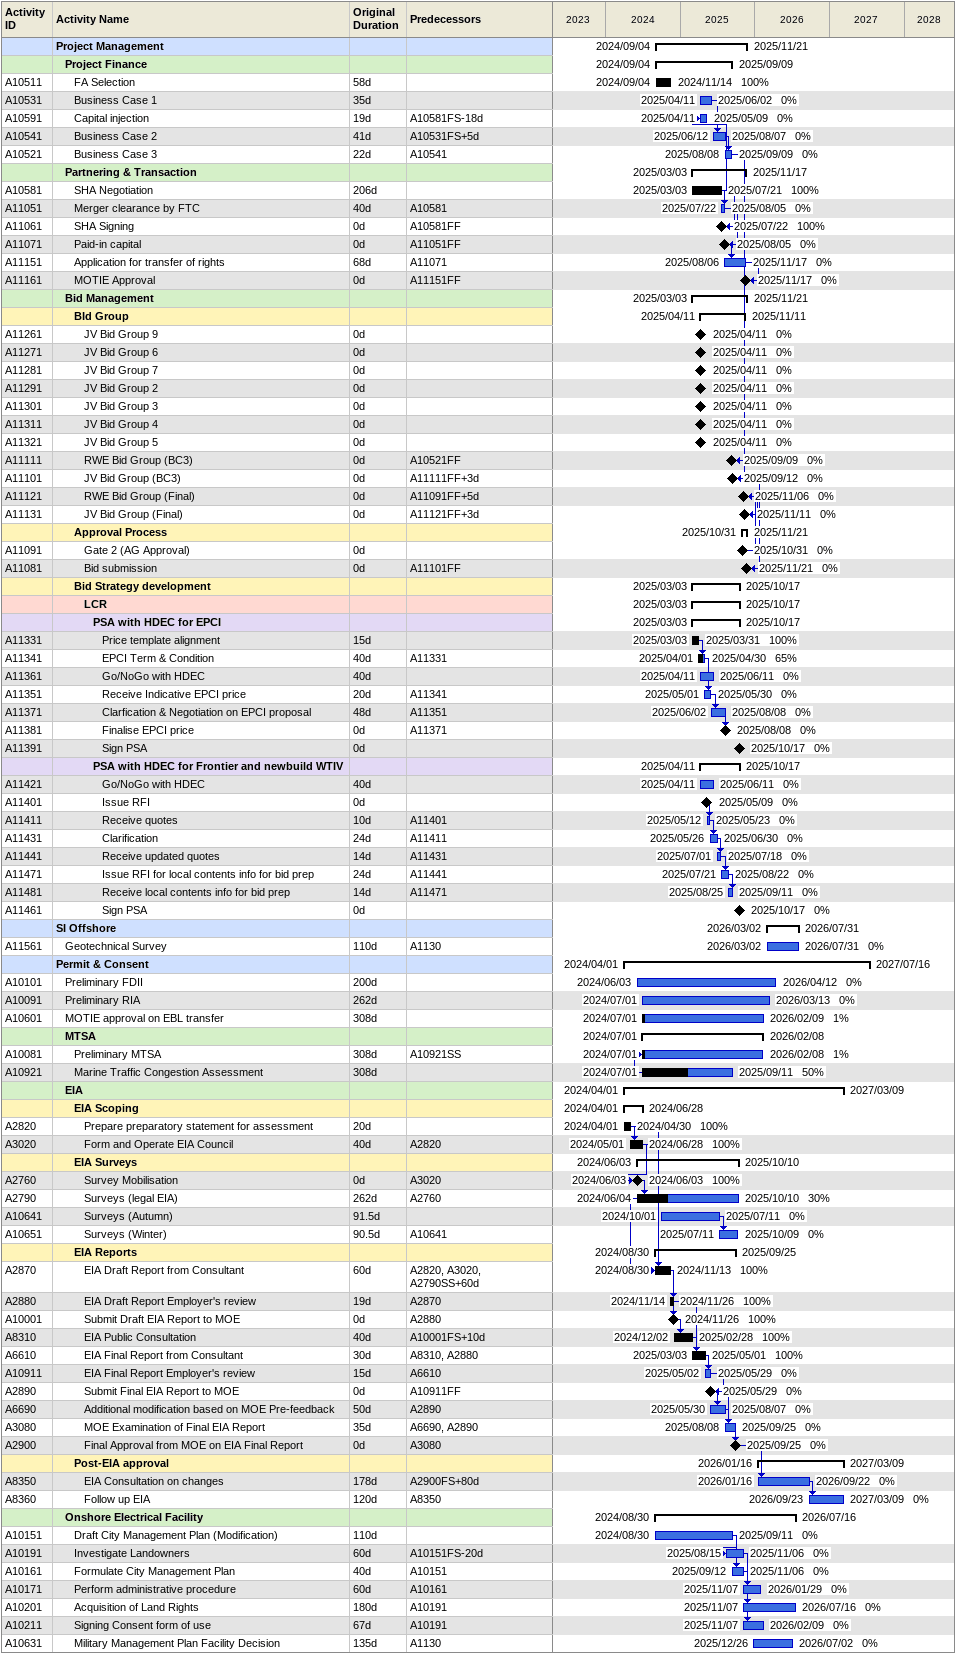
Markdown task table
| ID | Level | Task | Original duration | Start | Finish | Predecessors | % complete |
|---|---|---|---|---|---|---|---|
|  | 1 | **Project Management** |  | 2024-09-04 | 2025-11-21 |  |  |
|  | 2 | **Project Finance** |  | 2024-09-04 | 2025-09-09 |  |  |
| A10511 | 3 | FA Selection | 58d | 2024-09-04 | 2024-11-14 |  | 100 |
| A10531 | 3 | Business Case 1 | 35d | 2025-04-11 | 2025-06-02 |  | 0 |
| A10591 | 3 | Capital injection | 19d | 2025-04-11 | 2025-05-09 | A10581FS-18d | 0 |
| A10541 | 3 | Business Case 2 | 41d | 2025-06-12 | 2025-08-07 | A10531FS+5d | 0 |
| A10521 | 3 | Business Case 3 | 22d | 2025-08-08 | 2025-09-09 | A10541 | 0 |
|  | 2 | **Partnering & Transaction** |  | 2025-03-03 | 2025-11-17 |  |  |
| A10581 | 3 | SHA Negotiation | 206d | 2025-03-03 | 2025-07-21 |  | 100 |
| A11051 | 3 | Merger clearance by FTC | 40d | 2025-07-22 | 2025-08-05 | A10581 | 0 |
| A11061 | 3 | SHA Signing | 0d | 2025-07-22 | 2025-07-22 | A10581FF | 100 |
| A11071 | 3 | Paid-in capital | 0d | 2025-08-05 | 2025-08-05 | A11051FF | 0 |
| A11151 | 3 | Application for transfer of rights | 68d | 2025-08-06 | 2025-11-17 | A11071 | 0 |
| A11161 | 3 | MOTIE Approval | 0d | 2025-11-17 | 2025-11-17 | A11151FF | 0 |
|  | 2 | **Bid Management** |  | 2025-03-03 | 2025-11-21 |  |  |
|  | 3 | **BId Group** |  | 2025-04-11 | 2025-11-11 |  |  |
| A11261 | 4 | JV Bid Group 9 | 0d | 2025-04-11 | 2025-04-11 |  | 0 |
| A11271 | 4 | JV Bid Group 6 | 0d | 2025-04-11 | 2025-04-11 |  | 0 |
| A11281 | 4 | JV Bid Group 7 | 0d | 2025-04-11 | 2025-04-11 |  | 0 |
| A11291 | 4 | JV Bid Group 2 | 0d | 2025-04-11 | 2025-04-11 |  | 0 |
| A11301 | 4 | JV Bid Group 3 | 0d | 2025-04-11 | 2025-04-11 |  | 0 |
| A11311 | 4 | JV Bid Group 4 | 0d | 2025-04-11 | 2025-04-11 |  | 0 |
| A11321 | 4 | JV Bid Group 5 | 0d | 2025-04-11 | 2025-04-11 |  | 0 |
| A11111 | 4 | RWE Bid Group (BC3) | 0d | 2025-09-09 | 2025-09-09 | A10521FF | 0 |
| A11101 | 4 | JV Bid Group (BC3) | 0d | 2025-09-12 | 2025-09-12 | A11111FF+3d | 0 |
| A11121 | 4 | RWE Bid Group (Final) | 0d | 2025-11-06 | 2025-11-06 | A11091FF+5d | 0 |
| A11131 | 4 | JV Bid Group (Final) | 0d | 2025-11-11 | 2025-11-11 | A11121FF+3d | 0 |
|  | 3 | **Approval Process** |  | 2025-10-31 | 2025-11-21 |  |  |
| A11091 | 4 | Gate 2 (AG Approval) | 0d | 2025-10-31 | 2025-10-31 |  | 0 |
| A11081 | 4 | Bid submission | 0d | 2025-11-21 | 2025-11-21 | A11101FF | 0 |
|  | 3 | **Bid Strategy development** |  | 2025-03-03 | 2025-10-17 |  |  |
|  | 4 | **LCR** |  | 2025-03-03 | 2025-10-17 |  |  |
|  | 5 | **PSA with HDEC for EPCI** |  | 2025-03-03 | 2025-10-17 |  |  |
| A11331 | 6 | Price template alignment | 15d | 2025-03-03 | 2025-03-31 |  | 100 |
| A11341 | 6 | EPCI Term & Condition | 40d | 2025-04-01 | 2025-04-30 | A11331 | 65 |
| A11361 | 6 | Go/NoGo with HDEC | 40d | 2025-04-11 | 2025-06-11 |  | 0 |
| A11351 | 6 | Receive Indicative EPCI price | 20d | 2025-05-01 | 2025-05-30 | A11341 | 0 |
| A11371 | 6 | Clarfication & Negotiation on EPCI proposal | 48d | 2025-06-02 | 2025-08-08 | A11351 | 0 |
| A11381 | 6 | Finalise EPCI price | 0d | 2025-08-08 | 2025-08-08 | A11371 | 0 |
| A11391 | 6 | Sign PSA | 0d | 2025-10-17 | 2025-10-17 |  | 0 |
|  | 5 | **PSA with HDEC for Frontier and newbuild WTIV** |  | 2025-04-11 | 2025-10-17 |  |  |
| A11421 | 6 | Go/NoGo with HDEC | 40d | 2025-04-11 | 2025-06-11 |  | 0 |
| A11401 | 6 | Issue RFI | 0d | 2025-05-09 | 2025-05-09 |  | 0 |
| A11411 | 6 | Receive quotes | 10d | 2025-05-12 | 2025-05-23 | A11401 | 0 |
| A11431 | 6 | Clarification | 24d | 2025-05-26 | 2025-06-30 | A11411 | 0 |
| A11441 | 6 | Receive updated quotes | 14d | 2025-07-01 | 2025-07-18 | A11431 | 0 |
| A11471 | 6 | Issue RFI for local contents info for bid prep | 24d | 2025-07-21 | 2025-08-22 | A11441 | 0 |
| A11481 | 6 | Receive local contents info for bid prep | 14d | 2025-08-25 | 2025-09-11 | A11471 | 0 |
| A11461 | 6 | Sign PSA | 0d | 2025-10-17 | 2025-10-17 |  | 0 |
|  | 1 | **SI Offshore** |  | 2026-03-02 | 2026-07-31 |  |  |
| A11561 | 2 | Geotechnical Survey | 110d | 2026-03-02 | 2026-07-31 | A1130 | 0 |
|  | 1 | **Permit & Consent** |  | 2024-04-01 | 2027-07-16 |  |  |
| A10101 | 2 | Preliminary FDII | 200d | 2024-06-03 | 2026-04-12 |  | 0 |
| A10091 | 2 | Preliminary RIA | 262d | 2024-07-01 | 2026-03-13 |  | 0 |
| A10601 | 2 | MOTIE approval on EBL transfer | 308d | 2024-07-01 | 2026-02-09 |  | 1 |
|  | 2 | **MTSA** |  | 2024-07-01 | 2026-02-08 |  |  |
| A10081 | 3 | Preliminary MTSA | 308d | 2024-07-01 | 2026-02-08 | A10921SS | 1 |
| A10921 | 3 | Marine Traffic Congestion Assessment | 308d | 2024-07-01 | 2025-09-11 |  | 50 |
|  | 2 | **EIA** |  | 2024-04-01 | 2027-03-09 |  |  |
|  | 3 | **EIA Scoping** |  | 2024-04-01 | 2024-06-28 |  |  |
| A2820 | 4 | Prepare preparatory statement for assessment | 20d | 2024-04-01 | 2024-04-30 |  | 100 |
| A3020 | 4 | Form and Operate EIA Council | 40d | 2024-05-01 | 2024-06-28 | A2820 | 100 |
|  | 3 | **EIA Surveys** |  | 2024-06-03 | 2025-10-10 |  |  |
| A2760 | 4 | Survey Mobilisation | 0d | 2024-06-03 | 2024-06-03 | A3020 | 100 |
| A2790 | 4 | Surveys (legal EIA) | 262d | 2024-06-04 | 2025-10-10 | A2760 | 30 |
| A10641 | 4 | Surveys (Autumn) | 91.5d | 2024-10-01 | 2025-07-11 |  | 0 |
| A10651 | 4 | Surveys (Winter) | 90.5d | 2025-07-11 | 2025-10-09 | A10641 | 0 |
|  | 3 | **EIA Reports** |  | 2024-08-30 | 2025-09-25 |  |  |
| A2870 | 4 | EIA Draft Report from Consultant | 60d | 2024-08-30 | 2024-11-13 | A2820, A3020, A2790SS+60d | 100 |
| A2880 | 4 | EIA Draft Report Employer's review | 19d | 2024-11-14 | 2024-11-26 | A2870 | 100 |
| A10001 | 4 | Submit Draft EIA Report to MOE | 0d | 2024-11-26 | 2024-11-26 | A2880 | 100 |
| A8310 | 4 | EIA Public Consultation | 40d | 2024-12-02 | 2025-02-28 | A10001FS+10d | 100 |
| A6610 | 4 | EIA Final Report from Consultant | 30d | 2025-03-03 | 2025-05-01 | A8310, A2880 | 100 |
| A10911 | 4 | EIA Final Report Employer's review | 15d | 2025-05-02 | 2025-05-29 | A6610 | 0 |
| A2890 | 4 | Submit Final EIA Report to MOE | 0d | 2025-05-29 | 2025-05-29 | A10911FF | 0 |
| A6690 | 4 | Additional modification based on MOE Pre-feedback | 50d | 2025-05-30 | 2025-08-07 | A2890 | 0 |
| A3080 | 4 | MOE Examination of Final EIA Report | 35d | 2025-08-08 | 2025-09-25 | A6690, A2890 | 0 |
| A2900 | 4 | Final Approval from MOE on EIA Final Report | 0d | 2025-09-25 | 2025-09-25 | A3080 | 0 |
|  | 3 | **Post-EIA approval** |  | 2026-01-16 | 2027-03-09 |  |  |
| A8350 | 4 | EIA Consultation on changes | 178d | 2026-01-16 | 2026-09-22 | A2900FS+80d | 0 |
| A8360 | 4 | Follow up EIA | 120d | 2026-09-23 | 2027-03-09 | A8350 | 0 |
|  | 2 | **Onshore Electrical Facility** |  | 2024-08-30 | 2026-07-16 |  |  |
| A10151 | 3 | Draft City Management Plan (Modification) | 110d | 2024-08-30 | 2025-09-11 |  | 0 |
| A10191 | 3 | Investigate Landowners | 60d | 2025-08-15 | 2025-11-06 | A10151FS-20d | 0 |
| A10161 | 3 | Formulate City Management Plan | 40d | 2025-09-12 | 2025-11-06 | A10151 | 0 |
| A10171 | 3 | Perform administrative procedure | 60d | 2025-11-07 | 2026-01-29 | A10161 | 0 |
| A10201 | 3 | Acquisition of Land Rights | 180d | 2025-11-07 | 2026-07-16 | A10191 | 0 |
| A10211 | 3 | Signing Consent form of use | 67d | 2025-11-07 | 2026-02-09 | A10191 | 0 |
| A10631 | 3 | Military Management Plan Facility Decision | 135d | 2025-12-26 | 2026-07-02 | A1130 | 0 |
